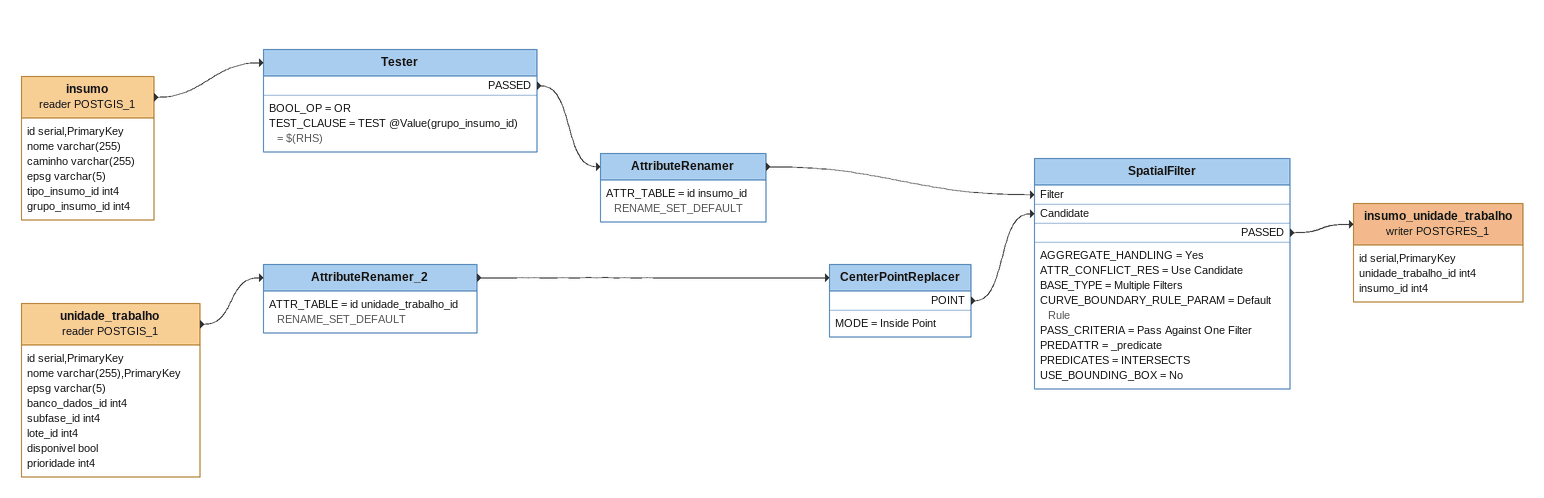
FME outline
insumo (reader POSTGIS_1)
    attributes: id serial,PrimaryKey, nome varchar(255), caminho varchar(255), epsg varchar(5), tipo_insumo_id int4, grupo_insumo_id int4
    -> Tester
Tester
    BOOL_OP = OR
    TEST_CLAUSE = TEST @Value(grupo_insumo_id) = $(RHS)
    PASSED -> AttributeRenamer
AttributeRenamer
    ATTR_TABLE = id insumo_id RENAME_SET_DEFAULT
    -> SpatialFilter [Filter]
unidade_trabalho (reader POSTGIS_1)
    attributes: id serial,PrimaryKey, nome varchar(255),PrimaryKey, epsg varchar(5), banco_dados_id int4, subfase_id int4, lote_id int4, disponivel bool, prioridade int4
    -> AttributeRenamer_2
AttributeRenamer_2
    ATTR_TABLE = id unidade_trabalho_id RENAME_SET_DEFAULT
    -> CenterPointReplacer
CenterPointReplacer
    MODE = Inside Point
    POINT -> SpatialFilter [Candidate]
SpatialFilter
    AGGREGATE_HANDLING = Yes
    ATTR_CONFLICT_RES = Use Candidate
    BASE_TYPE = Multiple Filters
    CURVE_BOUNDARY_RULE_PARAM = Default Rule
    PASS_CRITERIA = Pass Against One Filter
    PREDATTR = _predicate
    PREDICATES = INTERSECTS
    USE_BOUNDING_BOX = No
    PASSED -> insumo_unidade_trabalho (writer POSTGRES_1)
insumo_unidade_trabalho (writer POSTGRES_1)
    attributes: id serial,PrimaryKey, unidade_trabalho_id int4, insumo_id int4
